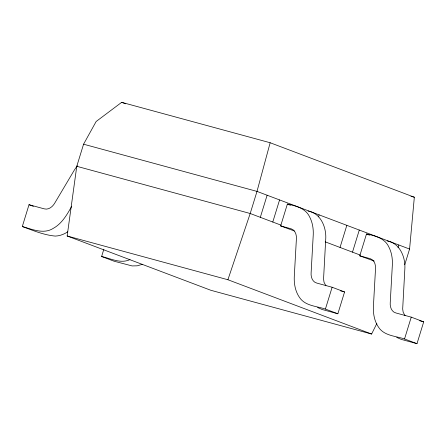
<?xml version="1.0" encoding="UTF-8"?>
<svg xmlns="http://www.w3.org/2000/svg" width="446" height="446" viewBox="0 0 446 446"><rect width="100%" height="100%" fill="white"/><g stroke="black" fill="none" stroke-linecap="round" stroke-linejoin="round"><path stroke-width="0.67" d="M404.778 264.651L409.579 249.052L414.334 197.221L270.159 142.742L121.669 102.329L96.146 121.502L83.569 144.197L76.773 166.297L67.156 235.99L210.858 290.285L371.607 334.037L376.853 323.456M270.159 142.742L257.002 191.401L250.2 213.5L227.906 279.742L67.156 235.99M67.764 231.781C64.096 234.284 59.786 235.934 55.326 236.085C43.886 235.081 32.998 230.454 22.3 226.535L29.012 204.708L44.21 208.845C48.686 210.15 52.818 206.598 54.852 202.919L74.504 169.809L77.331 165.722M142.452 264.294L137.223 265.816L132.1 265.928L114.064 261.205L101.61 256.5L103.846 249.225M260.325 217.325L267.121 195.225M272.779 222.03L279.575 199.931M294.405 230.989L280.651 225.927L287.363 204.101C295.798 205.745 305.582 208.26 309.58 216.801C312.495 222.309 313.521 228.647 313.248 234.83L311.124 272.707C310.723 276.815 312.339 282 316.816 283.082L332.125 287.246L344.58 291.952L337.862 313.778L322.163 309.502L317.574 307.5M318.522 216.823L319.119 214.877M340.036 247.441L346.832 225.347M337.862 313.778L325.407 309.072L332.125 287.246M352.491 252.146L359.286 230.052M374.177 261.061L359.771 255.826L366.484 233.999C374.919 235.639 384.703 238.153 388.7 246.699C391.616 252.207 392.642 258.541 392.368 264.723L390.244 302.605C389.849 306.714 391.46 311.899 395.942 312.975L411.245 317.139L423.7 321.845L416.988 343.671L401.283 339.4L396.695 337.393M398.033 247.591L398.835 244.993M416.988 343.671L404.528 338.966L411.245 317.139M71.711 206.325C67.028 214.654 61.955 223.574 53.28 228.352C43.602 234.585 32.112 229.222 22.3 226.535M129.998 259.589C120.676 264.038 110.731 258.496 101.61 256.5M410.972 196.307L414.334 197.221M83.569 144.197L257.002 191.401L409.579 249.052M308.075 211.058C320.975 213.255 326.628 227.778 325.703 239.535L323.556 279.096L324.064 282.385L325.937 285.814M387.2 240.951C400.095 243.154 405.748 257.676 404.823 269.429L402.677 308.989L403.184 312.278L405.057 315.712M76.773 166.297L250.2 213.5L281.164 225.197M280.651 225.927L291.048 228.759C295.163 229.952 296.696 234.758 296.412 238.632L294.282 276.57C293.947 283.784 295.28 291.338 299.456 297.37C305.103 306.017 316.615 306.095 325.407 309.072M359.771 255.826L370.174 258.652C374.283 259.851 375.822 264.651 375.532 268.531L373.408 306.463C373.068 313.683 374.4 321.232 378.576 327.264C384.229 335.916 395.736 335.989 404.528 338.966M340.588 290.864L344.58 291.952M419.708 320.758L423.7 321.845M121.669 102.329L125.566 103.801M287.363 204.101L290.48 205.277M366.484 233.999L369.6 235.176M325.212 241.844L360.229 255.073M227.906 279.742L371.607 334.037M29.012 204.708L33.372 206.353"/></g></svg>
